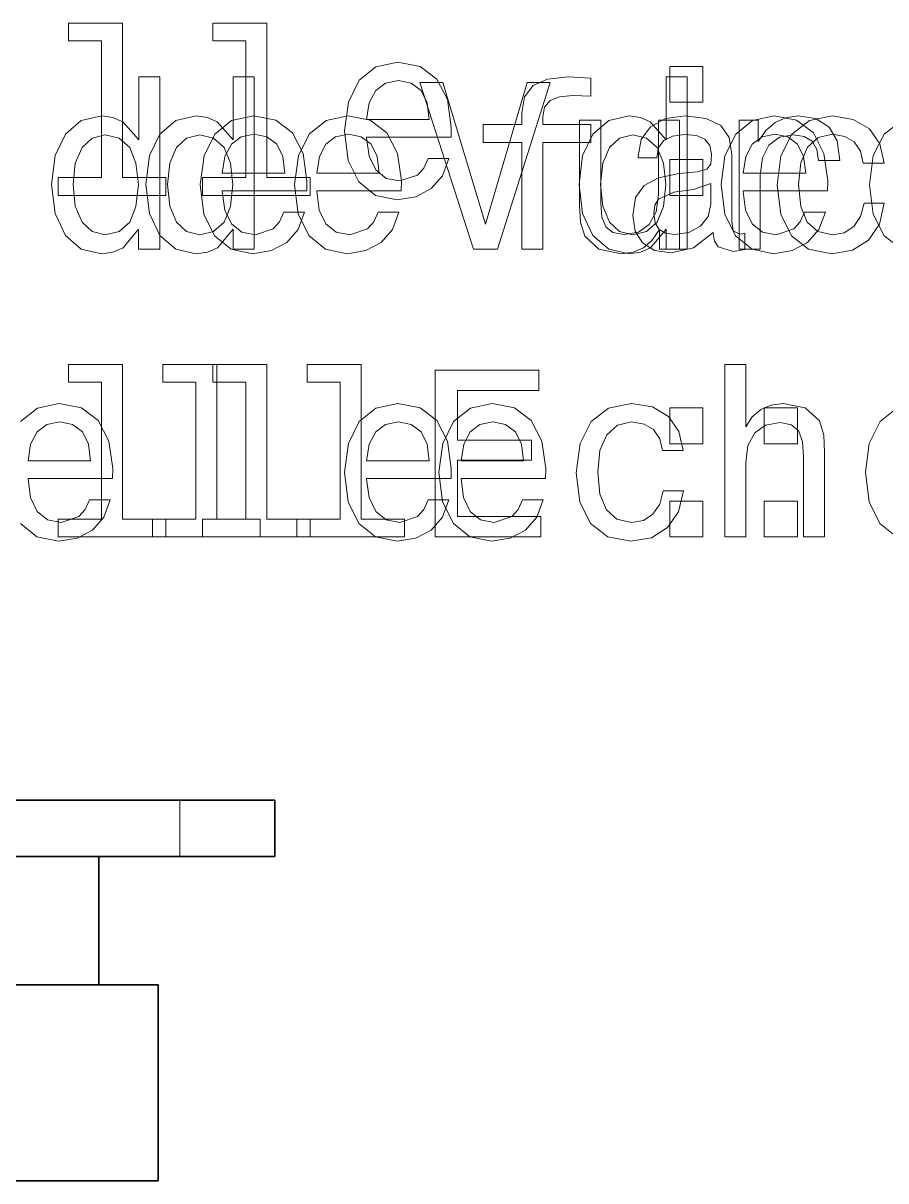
# Model space of a CAD drawing. Extents: x 468 to 804, y 295 to 621.
# Drawn here: x 602.96 to 621.11, y 372.56 to 396.89 of the extents above; entities that cross this region are included whole.
import ezdxf

# ---------------------------------------------------------------- set-up
doc = ezdxf.new("R2010")
doc.units = 0

msp = doc.modelspace()

# ---------------------------------------------------------------- linework, layer by layer
at = {"color": 7, "lineweight": 35}
for p, q in [((585.256, 380.556), (606.256, 380.556)), ((585.256, 379.376), (606.256, 379.376))]:
    msp.add_line(p, q, dxfattribs=at)
at = {"color": 7, "lineweight": 35, "ltscale": 0.05}
for p, q in [((606.256, 380.556), (608.256, 380.556)), ((606.256, 379.376), (608.256, 379.376))]:
    msp.add_line(p, q, dxfattribs=at)
at = {"color": 7, "lineweight": 13, "ltscale": 0.0295}
msp.add_line((606.256, 380.556), (606.256, 379.376), dxfattribs=at)
at = {"color": 7, "lineweight": 35, "ltscale": 0.0295}
msp.add_line((608.256, 380.556), (608.256, 379.376), dxfattribs=at)
at = {"color": 7, "lineweight": 35, "ltscale": 0.0675}
msp.add_line((604.556, 379.376), (604.556, 376.676), dxfattribs=at)
at = {"color": 7, "lineweight": 35, "ltscale": 0.4625}
for p, q in [((587.306, 376.676), (605.806, 376.676)), ((587.306, 372.556), (605.806, 372.556))]:
    msp.add_line(p, q, dxfattribs=at)
at = {"color": 7, "lineweight": 35, "ltscale": 0.103}
msp.add_line((605.806, 376.676), (605.806, 372.556), dxfattribs=at)
at = {"color": 7, "lineweight": 13}
for points in [[(604.61, 396.521), (604.61, 393.647), (603.697, 393.647), (603.697, 393.273), (605.961, 393.273), (605.961, 393.647), (605.054, 393.647), (605.054, 396.894), (603.914, 396.894), (603.914, 396.521)], [(607.646, 396.521), (607.646, 393.647), (606.733, 393.647), (606.733, 393.273), (608.997, 393.273), (608.997, 393.647), (608.09, 393.647), (608.09, 396.894), (606.95, 396.894), (606.95, 396.521)], [(610.188, 394.499), (611.963, 394.499), (611.968, 394.706), (611.887, 395.286), (611.665, 395.719), (611.312, 395.982), (610.843, 396.077), (610.384, 395.976), (610.031, 395.694), (609.804, 395.235), (609.724, 394.63), (609.799, 394.01), (610.026, 393.556), (610.374, 393.273), (610.828, 393.177), (611.221, 393.243), (611.544, 393.415), (611.781, 393.687), (611.917, 394.05), (611.479, 394.05), (611.388, 393.848), (611.257, 393.697), (610.883, 393.576), (610.596, 393.631), (610.379, 393.808), (610.238, 394.095), (610.188, 394.484)], [(616.567, 395.23), (617.263, 395.23), (617.263, 395.982), (616.567, 395.982)], [(605.391, 392.562), (605.391, 392.143), (605.835, 392.143), (605.835, 395.764), (605.396, 395.764), (605.396, 394.438), (605.059, 394.821), (604.852, 394.912), (604.615, 394.947), (604.186, 394.847), (603.853, 394.564), (603.636, 394.11), (603.561, 393.5), (603.636, 392.89), (603.853, 392.431), (604.186, 392.143), (604.615, 392.048), (604.852, 392.083), (605.064, 392.174)], [(607.378, 392.562), (607.378, 392.143), (607.821, 392.143), (607.821, 395.764), (607.383, 395.764), (607.383, 394.438), (607.045, 394.821), (606.838, 394.912), (606.601, 394.947), (606.172, 394.847), (605.84, 394.564), (605.623, 394.11), (605.547, 393.5), (605.623, 392.89), (605.84, 392.431), (606.172, 392.143), (606.601, 392.048), (606.838, 392.083), (607.05, 392.174)], [(613.451, 394.383), (613.451, 392.143), (613.894, 392.143), (613.894, 394.383), (614.903, 394.383), (614.903, 394.761), (613.894, 394.761), (613.894, 394.927), (613.93, 395.129), (614.046, 395.265), (614.242, 395.346), (614.525, 395.376), (614.903, 395.356), (614.903, 395.739), (614.424, 395.764), (613.99, 395.719), (613.688, 395.583), (613.506, 395.346), (613.451, 395.008), (613.451, 394.761), (612.639, 394.761), (612.639, 394.383)], [(616.486, 392.562), (616.486, 392.143), (616.93, 392.143), (616.93, 395.764), (616.491, 395.764), (616.491, 394.438), (616.153, 394.821), (615.946, 394.912), (615.709, 394.947), (615.28, 394.847), (614.948, 394.564), (614.731, 394.11), (614.655, 393.5), (614.731, 392.89), (614.948, 392.431), (615.28, 392.143), (615.709, 392.048), (615.946, 392.083), (616.158, 392.174)], [(610.188, 394.872), (610.243, 395.22), (610.379, 395.477), (610.586, 395.634), (610.858, 395.689), (611.126, 395.634), (611.332, 395.477), (611.458, 395.22), (611.504, 394.872)], [(613.568, 395.648), (612.691, 392.668), (611.788, 395.648), (611.309, 395.648), (612.439, 392.143), (612.943, 392.143), (614.047, 395.648)], [(607.151, 393.369), (608.927, 393.369), (608.932, 393.576), (608.851, 394.156), (608.629, 394.589), (608.276, 394.852), (607.807, 394.947), (607.348, 394.847), (606.995, 394.564), (606.768, 394.105), (606.688, 393.5), (606.763, 392.88), (606.99, 392.426), (607.338, 392.143), (607.792, 392.048), (608.185, 392.113), (608.508, 392.285), (608.745, 392.557), (608.881, 392.92), (608.443, 392.92), (608.352, 392.718), (608.221, 392.567), (607.847, 392.446), (607.56, 392.501), (607.343, 392.678), (607.202, 392.965), (607.151, 393.354)], [(609.138, 393.369), (610.913, 393.369), (610.918, 393.576), (610.837, 394.156), (610.615, 394.589), (610.262, 394.852), (609.793, 394.947), (609.334, 394.847), (608.981, 394.564), (608.755, 394.105), (608.674, 393.5), (608.749, 392.88), (608.976, 392.426), (609.324, 392.143), (609.778, 392.048), (610.172, 392.113), (610.494, 392.285), (610.731, 392.557), (610.868, 392.92), (610.429, 392.92), (610.338, 392.718), (610.207, 392.567), (609.834, 392.446), (609.546, 392.501), (609.329, 392.678), (609.188, 392.965), (609.138, 393.354)], [(616.771, 394.852), (616.327, 394.852), (616.327, 393.288), (616.276, 392.925), (616.13, 392.663), (615.903, 392.501), (615.606, 392.451), (615.369, 392.491), (615.217, 392.612), (615.132, 392.819), (615.112, 393.112), (615.112, 394.852), (614.668, 394.852), (614.668, 393.071), (614.683, 392.713), (614.779, 392.416), (615.071, 392.143), (615.54, 392.048), (615.792, 392.083), (616.009, 392.174), (616.196, 392.33), (616.347, 392.557), (616.347, 392.143), (616.771, 392.143)], [(617.48, 392.496), (617.48, 392.481), (617.505, 392.31), (617.581, 392.189), (617.899, 392.093), (618.146, 392.133), (618.146, 392.476), (618.04, 392.461), (617.899, 392.527), (617.873, 392.728), (617.873, 394.13), (617.813, 394.488), (617.636, 394.741), (617.329, 394.892), (616.895, 394.947), (616.471, 394.887), (616.159, 394.715), (615.962, 394.448), (615.896, 394.095), (615.896, 394.065), (616.295, 394.065), (616.33, 394.277), (616.441, 394.428), (616.623, 394.519), (616.88, 394.554), (617.127, 394.529), (617.304, 394.453), (617.409, 394.322), (617.445, 394.141), (617.425, 393.929), (617.344, 393.823), (617.142, 393.772), (616.764, 393.732), (616.33, 393.641), (616.023, 393.48), (615.841, 393.228), (615.786, 392.854), (615.836, 392.522), (615.992, 392.275), (616.244, 392.118), (616.592, 392.063), (617.061, 392.169)], [(618.107, 393.369), (619.882, 393.369), (619.887, 393.576), (619.807, 394.156), (619.585, 394.589), (619.232, 394.852), (618.763, 394.947), (618.304, 394.847), (617.951, 394.564), (617.724, 394.105), (617.643, 393.5), (617.719, 392.88), (617.946, 392.426), (618.294, 392.143), (618.748, 392.048), (619.141, 392.113), (619.464, 392.285), (619.701, 392.557), (619.837, 392.92), (619.398, 392.92), (619.307, 392.718), (619.176, 392.567), (618.803, 392.446), (618.516, 392.501), (618.299, 392.678), (618.158, 392.965), (618.107, 393.354)], [(618.024, 392.143), (618.468, 392.143), (618.468, 393.692), (618.513, 394.065), (618.649, 394.332), (618.871, 394.494), (619.169, 394.549), (619.391, 394.514), (619.557, 394.413), (619.658, 394.241), (619.693, 394.009), (620.142, 394.009), (620.082, 394.418), (619.915, 394.71), (619.638, 394.887), (619.26, 394.947), (619.002, 394.907), (618.78, 394.806), (618.584, 394.635), (618.427, 394.403), (618.427, 394.852), (618.024, 394.852)], [(620.632, 393.954), (621.071, 393.954), (620.98, 394.357), (620.763, 394.675), (620.425, 394.872), (619.987, 394.947), (619.502, 394.847), (619.134, 394.564), (618.902, 394.105), (618.822, 393.49), (618.897, 392.88), (619.124, 392.426), (619.482, 392.143), (619.971, 392.048), (620.405, 392.123), (620.743, 392.335), (620.975, 392.668), (621.076, 393.112), (620.652, 393.112), (620.577, 392.829), (620.435, 392.617), (620.234, 392.486), (619.987, 392.446), (619.679, 392.512), (619.457, 392.713), (619.321, 393.041), (619.275, 393.505), (619.321, 393.959), (619.462, 394.287), (619.689, 394.488), (619.987, 394.559), (620.249, 394.514), (620.445, 394.398), (620.577, 394.206)], [(620.762, 393.495), (620.843, 392.88), (621.075, 392.426), (621.443, 392.143), (621.938, 392.048), (622.427, 392.143), (622.795, 392.421), (623.027, 392.875), (623.113, 393.495), (623.027, 394.11), (622.795, 394.569), (622.427, 394.847), (621.938, 394.947), (621.443, 394.847), (621.075, 394.564), (620.843, 394.11)], [(604.69, 394.549), (604.983, 394.478), (605.205, 394.282), (605.336, 393.954), (605.386, 393.5), (605.336, 393.041), (605.205, 392.713), (604.983, 392.512), (604.69, 392.446), (604.413, 392.512), (604.201, 392.713), (604.06, 393.046), (604.015, 393.5), (604.06, 393.949), (604.201, 394.277), (604.413, 394.478)], [(606.677, 394.549), (606.969, 394.478), (607.191, 394.282), (607.322, 393.954), (607.373, 393.5), (607.322, 393.041), (607.191, 392.713), (606.969, 392.512), (606.677, 392.446), (606.399, 392.512), (606.188, 392.713), (606.046, 393.046), (606.001, 393.5), (606.046, 393.949), (606.188, 394.277), (606.399, 394.478)], [(607.151, 393.742), (607.207, 394.09), (607.343, 394.347), (607.55, 394.504), (607.822, 394.559), (608.09, 394.504), (608.296, 394.347), (608.422, 394.09), (608.468, 393.742)], [(609.138, 393.742), (609.193, 394.09), (609.329, 394.347), (609.536, 394.504), (609.809, 394.559), (610.076, 394.504), (610.283, 394.347), (610.409, 394.09), (610.454, 393.742)], [(615.785, 394.549), (616.077, 394.478), (616.299, 394.282), (616.43, 393.954), (616.481, 393.5), (616.43, 393.041), (616.299, 392.713), (616.077, 392.512), (615.785, 392.446), (615.507, 392.512), (615.296, 392.713), (615.154, 393.046), (615.109, 393.5), (615.154, 393.949), (615.296, 394.277), (615.507, 394.478)], [(618.107, 393.742), (618.163, 394.09), (618.299, 394.347), (618.506, 394.504), (618.778, 394.559), (619.045, 394.504), (619.252, 394.347), (619.378, 394.09), (619.423, 393.742)], [(616.567, 393.273), (617.263, 393.273), (617.263, 394.025), (616.567, 394.025)], [(617.43, 393.091), (617.369, 392.829), (617.208, 392.628), (616.966, 392.496), (616.668, 392.451), (616.476, 392.476), (616.34, 392.557), (616.255, 392.698), (616.229, 392.895), (616.25, 393.071), (616.33, 393.197), (616.653, 393.339), (617.061, 393.399), (617.43, 393.52)], [(604.61, 389.344), (604.61, 386.47), (603.697, 386.47), (603.697, 386.097), (605.961, 386.097), (605.961, 386.47), (605.054, 386.47), (605.054, 389.718), (603.914, 389.718), (603.914, 389.344)], [(606.596, 389.344), (606.596, 386.47), (605.683, 386.47), (605.683, 386.097), (607.948, 386.097), (607.948, 386.47), (607.04, 386.47), (607.04, 389.718), (605.9, 389.718), (605.9, 389.344)], [(607.646, 389.344), (607.646, 386.47), (606.733, 386.47), (606.733, 386.097), (608.997, 386.097), (608.997, 386.47), (608.09, 386.47), (608.09, 389.718), (606.95, 389.718), (606.95, 389.344)], [(609.632, 389.344), (609.632, 386.47), (608.719, 386.47), (608.719, 386.097), (610.984, 386.097), (610.984, 386.47), (610.076, 386.47), (610.076, 389.718), (608.936, 389.718), (608.936, 389.344)], [(617.719, 386.097), (618.163, 386.097), (618.163, 387.66), (618.208, 388.018), (618.354, 388.28), (618.581, 388.442), (618.884, 388.502), (619.126, 388.452), (619.277, 388.316), (619.353, 388.089), (619.378, 387.786), (619.378, 386.097), (619.822, 386.097), (619.822, 387.877), (619.802, 388.235), (619.711, 388.532), (619.413, 388.805), (618.949, 388.901), (618.697, 388.865), (618.48, 388.769), (618.299, 388.618), (618.163, 388.411), (618.163, 389.718), (617.719, 389.718)], [(611.632, 386.097), (613.851, 386.097), (613.851, 386.52), (612.096, 386.52), (612.096, 387.705), (613.659, 387.705), (613.659, 388.124), (612.096, 388.124), (612.096, 389.173), (613.81, 389.173), (613.81, 389.597), (611.632, 389.597)], [(610.188, 387.322), (611.963, 387.322), (611.968, 387.529), (611.887, 388.109), (611.665, 388.542), (611.312, 388.805), (610.843, 388.901), (610.384, 388.8), (610.031, 388.517), (609.804, 388.058), (609.724, 387.453), (609.799, 386.833), (610.026, 386.379), (610.374, 386.097), (610.828, 386.001), (611.221, 386.066), (611.544, 386.238), (611.781, 386.51), (611.917, 386.873), (611.479, 386.873), (611.388, 386.671), (611.257, 386.52), (610.883, 386.399), (610.596, 386.455), (610.379, 386.631), (610.238, 386.919), (610.188, 387.307)], [(612.174, 387.322), (613.949, 387.322), (613.954, 387.529), (613.873, 388.109), (613.651, 388.542), (613.298, 388.805), (612.829, 388.901), (612.37, 388.8), (612.017, 388.517), (611.791, 388.058), (611.71, 387.453), (611.785, 386.833), (612.012, 386.379), (612.36, 386.097), (612.814, 386.001), (613.208, 386.066), (613.53, 386.238), (613.767, 386.51), (613.904, 386.873), (613.465, 386.873), (613.374, 386.671), (613.243, 386.52), (612.87, 386.399), (612.582, 386.455), (612.365, 386.631), (612.224, 386.919), (612.174, 387.307)], [(616.408, 387.907), (616.846, 387.907), (616.756, 388.311), (616.539, 388.628), (616.201, 388.825), (615.762, 388.901), (615.278, 388.8), (614.91, 388.517), (614.678, 388.058), (614.597, 387.443), (614.673, 386.833), (614.9, 386.379), (615.258, 386.097), (615.747, 386.001), (616.181, 386.076), (616.519, 386.288), (616.751, 386.621), (616.851, 387.065), (616.428, 387.065), (616.352, 386.782), (616.211, 386.571), (616.009, 386.439), (615.762, 386.399), (615.454, 386.465), (615.233, 386.666), (615.096, 386.994), (615.051, 387.458), (615.096, 387.912), (615.238, 388.24), (615.465, 388.442), (615.762, 388.512), (616.024, 388.467), (616.221, 388.351), (616.352, 388.159)], [(616.567, 388.053), (617.263, 388.053), (617.263, 388.805), (616.567, 388.805)], [(618.553, 388.053), (619.249, 388.053), (619.249, 388.805), (618.553, 388.805)], [(603.066, 387.695), (603.121, 388.043), (603.257, 388.3), (603.464, 388.457), (603.737, 388.512), (604.004, 388.457), (604.211, 388.3), (604.337, 388.043), (604.382, 387.695)], [(610.188, 387.695), (610.243, 388.043), (610.379, 388.3), (610.586, 388.457), (610.858, 388.512), (611.126, 388.457), (611.332, 388.3), (611.458, 388.043), (611.504, 387.695)], [(612.174, 387.695), (612.229, 388.043), (612.365, 388.3), (612.572, 388.457), (612.845, 388.512), (613.112, 388.457), (613.319, 388.3), (613.445, 388.043), (613.49, 387.695)], [(616.567, 386.097), (617.263, 386.097), (617.263, 386.848), (616.567, 386.848)], [(618.553, 386.097), (619.249, 386.097), (619.249, 386.848), (618.553, 386.848)]]:
    msp.add_lwpolyline(points, close=True, dxfattribs=at)
for points in [[(602.904, 386.379), (603.252, 386.097), (603.706, 386.001), (604.1, 386.066), (604.422, 386.238), (604.659, 386.51), (604.796, 386.873), (604.357, 386.873), (604.266, 386.671), (604.135, 386.52), (603.762, 386.399), (603.474, 386.455), (603.257, 386.631), (603.116, 386.919), (603.066, 387.307), (603.066, 387.322), (604.841, 387.322), (604.846, 387.529), (604.765, 388.109), (604.543, 388.542), (604.19, 388.805), (603.721, 388.901), (603.262, 388.8), (602.909, 388.517)], [(621.34, 388.8), (620.987, 388.517), (620.76, 388.058), (620.679, 387.453), (620.755, 386.833), (620.982, 386.379), (621.33, 386.097)]]:
    msp.add_lwpolyline(points, dxfattribs=at)

doc.saveas('drawing.dxf')
